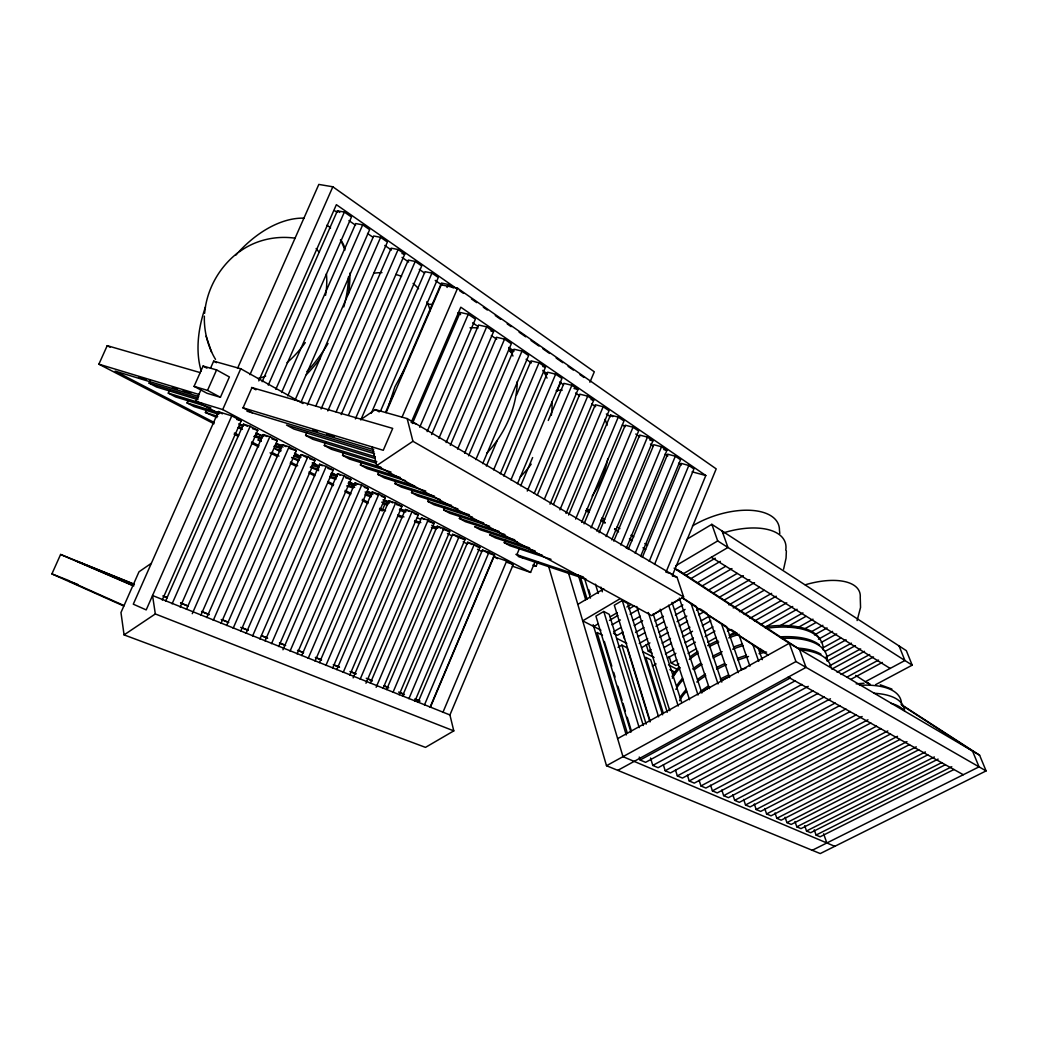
<?xml version="1.0" encoding="UTF-8"?>
<svg xmlns="http://www.w3.org/2000/svg" width="1038" height="1038" viewBox="0 0 1038 1038"><rect width="100%" height="100%" fill="white"/><g stroke="black" fill="none" stroke-linecap="round" stroke-linejoin="round"><path stroke-width="1.5" d="M204.616 313.333C206.588 289.797 218.901 267.609 237.455 253.051M783.599 569.187L786.064 558.094L786.363 550.983M857.116 620.555L860.554 607.425L860.243 597.33A55.78 25.548 -20 0 0 805.229 584.809M389.003 404.807L394.868 386.876L404.093 369.891M654.55 564.413L693.929 468.955L688.817 465.452L681.175 463.402L642.314 557.419M666.046 572.107L705.801 475.521L460.794 307.209L411.178 422.518M672.261 575.766L716.194 468.878L457.589 288.24L441.28 284.84L386.071 412.644M626.329 548.246L666.889 450.414L661.543 446.755L653.836 444.731L613.795 541.122M628.211 549.361L667.655 454.177L675.336 456.201L680.552 459.782L640.602 556.42M635.178 553.241L675.336 456.201M649.243 561.299L688.817 465.452M599.056 532.689L639.706 435.078L647.453 437.089L652.915 440.826L611.745 539.877M606.075 536.542L647.453 437.089M620.789 544.989L661.543 446.755M575.623 519.065L618.272 417.081L610.461 415.096L568.603 515.043M581.63 522.386L623.994 421L618.272 417.081M584.044 523.879L625.252 425.204L633.024 427.202L638.617 431.03L596.902 531.158M591.024 527.914L633.024 427.202M550.023 504.221L593.697 400.24L587.716 396.127L579.827 394.181L537.269 495.243M553.436 504.507L595.319 404.755L603.169 406.727L609.021 410.737L566.008 513.421M512.279 566.164L530.587 572.405L534.881 562.155M533.195 565.36L536.075 566.32L537.814 562.155M559.923 509.853L603.169 406.727M424.477 704.906L488.95 552.281L482.423 550.075L418.106 702.168M557.03 391.131L560.818 382.179M520.713 485.745L532.624 457.55M548.285 420.442L563.958 383.346L571.873 385.28L578.01 389.484L534.272 493.322M430.056 707.28L493.803 556.251M430.381 707.267L494.542 555.226L488.95 552.281M551.035 559.326L509.827 545.69L504.273 542.679L505.493 539.812M527.265 491.065L571.873 385.28M442.915 712.379L506.868 560.546M519.221 549.024L516.833 554.707L523.373 558.21M449.882 715.052L513.304 564.322M589.908 382.244L594.307 371.799L332.835 186.788L318.822 184.427L237.533 368.347M544.418 499.083L587.716 396.127M493.621 469.851L539.046 362.768L531.054 360.874L516.587 394.933M399.163 694.759L464.972 539.63L459.146 536.555L452.581 534.349L386.616 689.543M402.523 695.927L467.658 542.29L474.21 544.496L479.919 547.506L414.941 701.078M500.316 473.782L545.482 367.18L539.046 362.768M408.907 698.678L474.21 544.496M545.754 375.561L547.013 372.577M503.754 476.014L547.701 372.24L555.667 374.16L561.947 378.468L517.495 483.669M510.968 479.828L555.667 374.16M464.648 453.23L511.319 343.76L504.559 339.115L496.501 337.272L450.323 445.315M489.586 526.188L449.817 513.265L443.784 510.008L444.874 507.439M370.358 683.056L437.193 526.24L443.771 528.433L449.726 531.573L383.061 688.324M511.15 352.686L512.422 349.702M468.579 455.812L513.992 349.222L522.01 351.091L528.614 355.606L482.696 463.636M376.145 687.286L443.771 528.433M475.832 459.6L522.01 351.091M504.935 534.57L465.309 521.634L459.393 518.429L460.651 515.484M486.381 466.036L497.085 440.852M393.013 692.307L459.146 536.555M438.905 438.321L486.653 326.84L478.57 325.024L431.6 434.546M343.228 672.365L412.008 511.682L418.223 514.965L349.793 675.011M446.132 442.551L493.595 331.602L486.653 326.84M472.368 517.119L434.001 504.728L427.825 501.393L428.941 498.798M353.128 677.879L421.467 517.962L428.058 520.155L434.144 523.36L365.973 683.225M457.602 449.104L504.559 339.115M360.186 679.163L428.058 520.155M412.397 423.504L460.171 312.451L468.281 314.242L475.404 319.12L427.137 431.6M315.046 661.089L385.332 497.604L378.844 494.179L372.201 492.012L301.734 655.549M379.623 508.283L382.49 509.775L384.981 504.001M439.93 499.395L401.317 487.069L394.868 483.578L395.997 480.931M419.715 427.254L468.281 314.242M319.457 662.659L388.978 500.848L395.608 503.028L401.953 506.375L332.614 668.122M325.906 665.436L395.608 503.028M457.875 508.854L417.834 495.995L411.528 492.583L412.644 489.962M336.792 669.601L405.391 509.502L412.008 511.682M405.521 480.698L367.141 468.605L360.394 464.959L361.561 462.26M282.959 649.775L355.035 482.968L361.691 485.135L368.334 488.639L297.089 653.888M385.76 411.878L394.077 392.624M400.473 377.819L441.422 283.05L448.312 284.477L453.256 287.928M290.069 651.086L361.691 485.135M447.028 287.448L448.312 284.477M402.03 417.159L457.589 288.24M425.749 491.052L384.423 477.934L377.819 474.366L378.974 471.706M308.182 658.351L378.844 494.179M252.558 636.073L326.23 466.425L333.172 470.084L259.902 639.006M348.496 415.135L415.226 261.446L421.713 265.949L355.372 418.898M391.028 472.069L349.469 459.056L342.553 455.319L343.747 452.594M265.053 640.874L337.493 473.73L344.162 475.884L350.948 479.465L278.703 646.544M360.783 419.975L425.048 271.684L431.951 273.085L438.283 277.496L380.596 410.918M271.528 643.664L344.162 475.884M371.28 413.228L431.951 273.085M374.744 458.368L312.866 439.282L305.626 435.376L306.846 432.587M226.673 625.499L301.189 454.605L307.871 456.746L314.981 460.496L240.673 631.299M321.079 408.972L391.183 248.173L398.125 249.522L404.755 254.141L336.104 411.93M233.148 628.301L307.871 456.746M327.826 410.931L398.125 249.522M376.132 463.195L331.382 449.285L324.31 445.471L325.504 442.707M246.084 633.271L319.548 464.271L326.23 466.425M341.165 414.551L408.31 260.058L415.226 261.446M200.814 615.352L277.302 440.618L269.854 436.687L263.146 434.572L186.451 609.384M295.077 400.032L369.645 229.683L362.703 224.844L355.736 223.559L281.609 392.494M206.796 617.545L282.388 444.705L289.083 446.833L296.362 450.674L220.977 623.423M301.254 401.589L373.667 236.002L380.622 237.326L387.395 242.049L315.812 406.092M213.283 620.335L289.083 446.833M307.352 405.028L380.622 237.326M165.6 601.041L243.45 424.192L250.158 426.294L257.787 430.316L180.158 607.087M262.16 381.686L337.389 210.818L344.369 212.076L351.467 217.02L275.81 389.302M172.087 603.844L250.158 426.294M268.271 385.098L344.369 212.076M260.823 441.422L258.215 440.06L259.461 437.206M192.277 613.679L269.854 436.687M287.721 395.932L362.703 224.844M220.406 397.295L229.398 376.963L216.592 369.917L203.085 366.064L194.067 386.37L206.951 393.246L220.406 397.295L207.522 390.392L194.067 386.37M218.512 411.372L133.292 604.181L146.202 609.903L231.682 416.095M200.931 389.834L195.845 401.304L222.703 409.569L240.738 368.75L302.94 403.535M249.963 374.679L332.835 186.788M162.252 600.016L241.166 420.857L231.785 415.862L218.369 411.71L222.392 413.825M258.773 380.881L336.377 204.681L456.863 288.759M218.694 414.253L194.158 406.637L187.048 402.926L188.176 400.383M210.48 368.321L213.659 361.146L240.738 368.75M207.522 390.392L216.592 369.917M216.968 417.574L205.407 412.501L206.718 409.569M210.844 407.804L175.552 396.918L168.286 393.13L169.441 390.56M123.833 606.049L51.9 573.91L60.606 554.461L134.058 584.135M197.973 399.682L156.543 387.005L149.109 383.126L150.276 380.531M213.984 423.776L98.882 364.182L107.212 345.667L200.308 372.642M151.353 563.297L139.001 571.782L120.966 612.537L124.067 634.893L425.489 747.373L453.788 730.882L449.921 714.961L152.547 595.514L155.324 613.951L453.788 730.882M361.237 419.274L375.328 409.608L407.168 418.599L677.061 577.297L683.627 596.967L651.643 615.599L376.677 465.595L372.227 446.95M124.067 634.893L155.324 613.951M376.677 465.595L412.929 441.293L683.627 596.967M239.467 251.754C255.283 240.063 275.511 235.47 294.896 238.156M577.803 604.388L603.792 588.87M687.208 539.046L711.847 524.333L906.343 650.67L912.194 665.163L875.67 684.639M620.244 598.628L582.694 620.854L600.911 630.196M675.699 565.801L717.699 540.928L912.194 665.163M643.288 725.497L609.228 614.34L603.779 611.46L595.903 616.105L630.935 732.218M662.607 714.78L627.666 603.467L622.268 600.522L614.314 605.219L650.268 721.514M593.71 626.511L597.862 624.072M610.305 616.741L617.221 612.667M626.913 606.971L631.065 604.518M609.475 620.4L617.831 615.495M628.963 608.943L634.529 605.673M686.053 575.376L715.299 558.185M612.044 624.837L620.374 619.958M630.092 614.249L638.422 609.371M691.191 578.426L720.359 561.337M613.601 631.753L620.607 627.666M633.206 620.309L640.199 616.209M697.601 582.681L725.614 566.32M623.06 632.038L617.48 635.295L613.523 633.258M634.231 625.538L642.613 620.646M653.784 614.146L659.364 610.889M671.923 603.571L680.305 598.679M702.648 585.666L731.959 568.577M635.58 632.427L643.923 627.575M655.043 621.113L663.399 616.274M674.518 609.812L682.861 604.959M707.903 590.427L737.11 573.469M618.064 647.349L621.879 645.13L627.069 647.777L649.957 721.877M637.955 636.735L644.883 632.726M655.977 626.29L664.307 621.477M675.401 615.054L685.106 609.423M712.846 593.36L743.364 575.688M639.265 643.469L647.66 638.63M658.845 632.168L667.239 627.328M677.023 621.671L686.819 616.027M696.602 610.37L699.404 608.761M718.984 597.447L749.76 579.684M641.549 647.712L649.918 642.885M659.675 637.267L668.044 632.453M679.202 626.018L687.571 621.204M698.73 614.781L704.309 611.564M723.836 600.327L754.522 582.655M646.181 644.572L648.257 651.163L651.034 649.567M662.153 643.197L670.496 638.409M681.603 632.025L689.946 627.25M701.065 620.867L709.395 616.079M728.858 604.92L759.427 587.378M664.463 647.31L671.482 643.301M682.706 636.878L692.528 631.26M702.337 625.629L710.758 620.815M733.204 607.97L764.072 590.298M665.423 653.953L673.805 649.165M684.989 642.782L693.371 637.994M704.555 631.623L712.937 626.835M739.497 611.68L771.636 593.347M652.357 666.059L656.094 663.931M667.512 658.079L675.881 653.317M687.026 646.972L695.395 642.211M705.152 636.657L714.91 631.104M744.168 614.444L776.229 596.201M669.108 656.496L671.197 662.997L676.815 659.805M688.064 653.434L696.511 648.646M707.747 642.263L716.194 637.475M727.43 631.091L730.246 629.495M749.929 618.337L780.861 600.781M678.813 663.892L676.01 665.475L671.197 662.997M729.286 635.321L734.891 632.155M754.522 621.035L786.765 602.793M760.582 624.616L792.708 606.49M764.669 627.51L797.106 609.254M779.058 626.29L802.945 612.887M787.66 626.576L805.877 616.377M797.431 627.847L813.001 619.167M804.554 628.885L815.842 622.605M617.623 738.628L789.282 643.288L979.6 755.197L986.1 770.91L820.241 853.573L606.503 765.72L548.791 566.943M811.638 631.571L822.875 625.317M814.441 634.919L827.065 627.925M818.424 639.2L832.567 631.376M821.149 642.496L836.68 633.933M606.503 765.72L795.938 661.556L986.1 770.91M822.42 648.14L840.702 638.085M824.808 651.527L846.113 639.836M617.779 770.352L806.046 667.369L799.39 649.23L678.216 570.199M825.976 657.093L851.445 643.158M639.252 757.052L640.148 760.024L790.398 677.918M827.182 661.037L855.416 645.636M795.393 680.694L645.597 762.346L640.148 760.024M829.712 665.734L860.658 648.893M650.541 758.051L652.785 765.421L801.959 684.379M831.827 669.082L864.524 651.332M808.252 686.339L658.131 767.692L652.785 765.421M837.095 672.183L869.675 654.537M841.014 674.479L873.503 656.924M663.373 764.863L665.189 770.702L813.26 690.724M847.151 676.997L878.55 660.077M818.048 693.384L670.418 772.934L665.189 770.702M851.004 679.267L882.313 662.426M675.517 770.092L677.334 775.892L824.341 696.926M830.465 698.782L682.472 778.072L677.334 775.892M687.428 775.217L689.245 780.965L835.227 702.998M839.807 705.581L694.279 783.119L689.245 780.965M699.119 780.252L700.935 785.948L845.879 708.954M850.356 711.484L705.879 788.063L700.935 785.948M710.576 785.182L712.405 790.839L856.298 714.806M862.124 716.531L717.245 792.902L712.405 790.839M721.825 790.022L723.642 795.64L867.963 719.788M870.856 722.954L728.404 797.664L723.642 795.64M732.854 794.771L734.683 800.337L876.552 726.159M880.808 728.52L739.354 802.335L734.683 800.337M743.688 799.442L745.518 804.969L887.827 730.921M890.565 733.996L750.098 806.915L745.518 804.969M754.315 804.009L756.157 809.497L897.494 736.318M900.128 739.354L760.646 811.418L756.157 809.497M764.759 808.511L766.589 813.948L906.965 741.625M909.548 744.609L771.013 815.829L766.589 813.948M775.01 812.923L776.852 818.32L916.256 746.841M918.76 749.773L781.186 820.176L776.852 818.32M785.078 817.256L786.921 822.615L925.377 751.953M927.803 754.847L791.177 824.432L786.921 822.615M794.978 821.512L796.808 826.832L934.343 756.962M938.118 759.089L800.999 828.622L796.808 826.832M804.697 825.703L806.526 830.984L941.7 762.619M945.423 764.695L810.639 832.736L806.526 830.984M814.246 829.816L816.076 835.058L951.768 766.732M953.987 769.495L820.124 836.784L816.076 835.058M812.248 850.278L979.042 766.848L972.528 751.032L901.879 705.321M856.181 683.86L864.044 683.238M401.978 253.596L404.755 254.141M490.896 330.992L493.595 331.602M542.822 366.544L545.482 367.18M574.053 388.51L578.01 389.484M591.076 399.578L593.697 400.24M649.814 440.021L652.915 440.826M663.814 449.597L666.889 450.414M692.112 471.823L705.801 475.521M413.267 423.115L416.303 423.971M251.52 387.472L392.714 428.396L383.269 450.297L242.62 407.7M98.882 364.182L199.348 394.596M138.638 377.326L146.306 379.649M172.399 387.576L177.005 388.965M183.142 390.833L190.81 393.155M312.879 430.212L317.485 431.6M326.698 434.403L334.379 436.726M198.764 396.542L115.153 371.124L214.321 422.557M246.966 411.204L373.719 449.739M149.109 383.126L198.219 398.112M373.914 451.712L286.501 425.035L293.91 429.044L374.536 453.723M168.286 393.13L202.047 403.51M305.626 435.376L375.315 456.811M187.048 402.926L219.252 412.903M324.31 445.471L376.833 461.741M236.703 419.43L241.179 420.818M205.407 412.501L217.669 416.329M342.553 455.319L381.089 467.347M239.947 424.763L243.009 425.723M252.429 428.642L257.787 430.316M238.701 426.696L241.763 427.656M360.394 464.959L400.357 477.519M237.845 427.851L242.438 429.291M256.217 433.637L263.873 436.051M271.943 438.918L277.302 440.618M254.751 435.415L262.393 437.841M377.819 474.366L414.603 486.018M253.765 436.479L261.407 438.905M276.705 443.758L281.285 445.211M289.667 448.546L296.362 450.674M258.215 440.06L261.265 441.033M275.018 445.406L281.129 447.352M394.868 483.578L434.598 496.229M273.902 446.392L281.545 448.831M666.357 572.21L670.846 573.651M309.635 458.783L314.981 460.496M672.572 575.869L677.061 577.297M281.194 450.816L275.083 448.857L280.208 451.53M294.922 455.215L301.033 457.174M411.528 492.583L451.608 505.428M293.689 456.123L299.787 458.082M327.826 468.372L333.172 470.084M299.242 459.951L291.626 457.486L297.893 460.768M312.957 464.362L319.042 466.322M427.825 501.393L469.319 514.757M311.595 465.193L319.211 467.645M345.615 477.74L350.948 479.465M310.907 466.944L318.627 469.448M330.966 473.445L337.129 475.443M443.784 510.008L483.604 522.905M318.601 470.655L310.284 467.23M330.927 474.664L337.091 476.663M364.338 487.341L368.334 488.639M329.863 476.234L336.027 478.246M349.884 482.761L352.959 483.76M459.393 518.429L499.07 531.365M329.734 477.376L335.884 479.387M348.197 483.397L354.347 485.408M348.496 485.382L354.646 487.393M366.933 491.415L371.539 492.92M514.692 539.799L474.664 526.694L480.464 529.821L517.352 541.927M381.348 496.307L385.332 497.604M346.718 485.94L352.868 487.964M365.142 491.986L372.824 494.503M365.272 493.854L371.409 495.879M383.671 499.914L388.277 501.419M529.51 547.895L489.625 534.765L495.295 537.84L535.128 550.957M396.659 504.637L401.953 506.375M364.935 494.867L371.059 496.878M383.32 500.926L389.445 502.937M381.75 502.184L387.875 504.209M504.273 542.679L542.485 555.317M414.253 513.641L418.223 514.965M382.84 503.625L387.421 505.143M399.656 509.204L404.236 510.722M427.552 521.167L434.144 523.36M443.148 529.38L449.726 531.573M382.49 509.775L385.565 510.8M397.826 514.9L403.964 516.95M414.694 520.531L420.818 522.594M433.093 526.694L437.686 528.225M515.873 554.383L583.33 576.946M397.658 516.081L402.251 517.625M414.525 521.725L419.118 523.269M431.393 527.382L435.999 528.926M518.118 556.446L586.301 579.295M459.73 537.866L464.972 539.63M475.988 546.183L479.919 547.506M489.326 553.462L494.542 555.226M507.465 562.505L513.239 564.477L506.674 561.013L493.66 556.589L497.604 558.665M880.289 684.808L891.914 689.076M51.9 573.91L68.482 580.411M77.863 584.459L68.819 580.93L123.483 605.323M164.043 596.24L167.04 597.46M180.534 602.909L188.021 605.933M201.515 611.382L209.014 614.405M222.508 619.855L228.503 622.281M241.997 627.731L247.991 630.157M261.485 635.606L267.48 638.02M279.469 642.872L285.463 645.286M298.957 650.735L303.459 652.552M315.448 657.404L321.443 659.818M333.432 664.657L339.426 667.084M351.428 671.923L355.917 673.74M134.382 584.459L77.5 561.48L133.876 585.821M162.823 595.942L167.313 597.745M180.781 603.195L188.267 606.218M201.735 611.654L209.222 614.678M221.198 619.504L228.684 622.528M240.66 627.367L248.147 630.39M261.615 635.827L267.596 638.253M279.572 643.08L285.567 645.506M297.543 650.333L303.524 652.759M315.5 657.586L321.495 660.012M333.47 664.839L339.452 667.265M349.936 671.495L355.917 673.909M834.773 846.32L622.982 756.663L568.565 573.236M367.867 678.787L372.344 680.694M384.268 685.794L388.744 687.701M400.681 692.8L403.665 694.072M415.589 699.171L420.066 701.091M366.258 678.255L372.136 680.772M383.891 685.794L388.29 687.675M398.579 692.074L404.457 694.591M414.746 698.989L419.157 700.871M60.606 554.461L132.851 585.666M602.481 635.243L597.084 632.492L627.393 733.399M669.938 669.64L673.545 671.482L674.544 674.557M616.728 638.318L626.796 643.482M642.626 651.605L654.135 657.508M668.524 664.891L677.152 669.328M648.257 651.163L651.994 653.097M234.445 432.989L238.766 435.22M251.702 441.929L258.877 445.665M271.813 452.373L279.001 456.097M290.51 462.066L297.685 465.79M309.194 471.758L314.942 474.729M327.878 481.437L333.626 484.422M345.122 490.39L350.87 493.374M362.379 499.33L368.127 502.314M234.121 434.208L238.442 436.44M251.391 443.148L258.579 446.872M270.088 452.828L277.289 456.551M290.238 463.259L295.986 466.244M308.935 472.939L314.696 475.923M327.645 482.631L333.393 485.602M344.901 491.571L350.662 494.542M362.171 500.511L367.932 503.482M379.441 509.45L382.321 510.943M195.845 401.304L218.72 413.332M238.727 423.841L243.022 426.099M255.893 432.859L263.042 436.609M275.9 443.382L283.05 447.131M294.494 453.139L300.203 456.149M313.074 462.909L318.796 465.906M331.667 472.679L337.376 475.676M348.82 481.684L355.969 485.447M367.4 491.454L371.695 493.712M383.126 499.719L388.848 502.716M400.292 508.737L406.001 511.734M417.445 517.741L420.299 519.247M431.743 525.254L437.465 528.264M447.469 533.519L451.751 535.777M463.195 541.784L467.476 544.042M477.493 549.297L481.775 551.554M243.45 424.192L247.265 426.203M263.146 434.572L266.883 436.531M282.388 444.705L286.034 446.625M301.189 454.605L306.872 457.602M319.548 464.271L322.325 465.738M337.493 473.73L340.204 475.157M355.035 482.968L357.695 484.37M372.201 492.012L377.391 494.75M388.978 500.848L392.792 502.859M405.391 509.502L409.128 511.462M421.467 517.962L423.893 519.247M437.193 526.24L440.761 528.121M452.581 534.349L458.42 537.425M467.658 542.29L471.953 544.548M482.423 550.075L488.029 553.02M222.703 409.569L530.587 572.405M107.212 345.667L110.08 347.185M533.234 564.802L536.075 566.32M252.403 412.852L243.048 407.83L251.962 387.602L255.945 389.808M203.085 366.064L206.925 368.166M213.659 361.146L216.488 362.703M788.166 677.152L963.303 774.724M749.929 666.201L739.264 635.606L757.987 647.556L762.268 659.662M729.584 677.49L708.318 615.002L726.665 626.731L741.392 669.38M682.161 597.603L696.329 606.542L721.812 682.109M375.328 409.608L379.246 411.891M675.621 568.967L683.497 573.651L727.949 547.48L722.085 530.989M870.363 684.652L865.368 681.694L904.915 660.518L899.064 645.934M586.742 508.724L589.506 510.385M601.949 517.845L604.713 519.506M617.143 526.967L619.907 528.614M630.974 535.245L633.738 536.906M644.793 543.536L647.556 545.197M711.341 557.263L890.15 668.42M867.223 682.498L869.935 684.25M901.075 704.387L979.6 755.197M855.675 675.414L869.26 684.211M586.146 510.151L588.857 511.929M601.08 519.895L605.154 522.555M614.665 528.757L617.389 530.522M629.612 538.501L632.324 540.266M586.068 510.683L588.78 512.448M600.976 520.414L605.037 523.061M614.522 529.25L618.583 531.897M629.417 538.969L632.129 540.746M642.976 547.817L645.675 549.582M674.129 568.149L789.282 643.288L795.938 661.556M700.39 609.008L707.112 613.471M731.31 629.56L736.682 633.141M759.531 648.335L764.902 651.916M681.836 597.629L768.107 655.043M457.914 312.788L460.587 314.605M472.627 322.818L477.973 326.464M491.337 335.572L496.696 339.218M508.724 347.432L514.082 351.078M526.11 359.278L531.456 362.924M543.497 371.137L547.506 373.862M559.547 382.075L563.556 384.8M575.597 393.013L579.606 395.75M591.634 403.951L595.656 406.688M606.348 413.98L610.357 416.718M622.398 424.918L625.071 426.735M635.775 434.04L639.784 436.764M650.476 444.056L653.149 445.886M665.189 454.086L667.862 455.916M678.567 463.208L681.239 465.024M610.461 415.096L612.744 416.666M337.389 210.818L339.75 212.453M334.34 210.48L337 212.323M348.937 220.601L355.58 225.207M367.53 233.485L372.837 237.17M384.787 245.448L391.417 250.054M402.043 257.411L408.674 262.017M419.287 269.374L424.607 273.059M435.22 280.416L441.864 285.022M459.51 290.614L463.493 293.378M471.434 298.918L476.727 302.616M483.345 307.235L487.328 310.012M495.269 315.552L500.563 319.25M507.18 323.869L511.163 326.646M519.104 332.186L525.721 336.805M531.015 340.503L538.969 346.043M542.939 348.82L549.556 353.439M556.173 358.058L562.804 362.677M568.097 366.375L573.391 370.073M580.008 374.692L583.979 377.469M215.528 359.395C207.756 346.484 203.915 331.265 204.369 316.175M823.614 833.812L826.845 842.973M711.847 524.333L717.699 540.928M752.835 644.637L758.713 661.336M206.108 336.169L211.57 352.129M721.462 623.747L738.278 672.663M691.074 603.532L718.049 683.899M679.358 598.135L709.447 688.661M671.988 602.364L701.857 693.047M668.602 605.245L698.029 695.006M660.142 609.215L689.517 699.716M653.162 613.886L681.655 702.492M648.296 612.485L678.216 705.996M636.787 606.49L669.782 710.667M667.278 712.25L650.735 659.857L645.74 657.301L663.23 712.963M622.268 600.522L658.611 716.882M622.385 632.194L624.448 638.889M621.879 645.13L646.168 724.135M600.911 587.158L602.325 591.777M595.462 584.186L598.29 593.451M603.779 611.46L639.187 727.638M588.741 589.714L590.129 594.346M604.35 641.432L611.823 666.188M613.692 672.377L615.093 677.01M617.895 686.3L622.099 700.222M623.034 703.31L625.369 711.056M627.237 717.245L631.441 731.167M584.446 578.101L590.479 598.109M580.125 576.012L587.08 599.198M578.27 574.987L585.717 599.847M593.165 624.694L626.238 734.982M407.168 418.599L412.929 441.293M779.81 533.532L779.447 530.042A59.218 29.726 -19.4 0 0 750.189 510.294A59.218 29.726 -19.4 0 0 692.489 525.916M672.066 676.478A80.173 35.577 -18.7 0 1 679.021 666.941M690.192 656.807A80.173 35.577 -18.7 0 1 697.886 651.384M707.695 645.597A80.173 35.577 -18.7 0 1 717.855 640.563M729.675 635.723A80.173 35.577 -18.7 0 1 737.071 633.193M765.136 626.744A80.173 35.577 -18.7 0 1 820.033 639.226M672.313 678.255A80.562 35.681 -18.7 0 1 680.266 667.655M689.349 659.428A80.562 35.681 -18.7 0 1 698.263 653.071M709.226 646.661A80.562 35.681 -18.7 0 1 718.776 642.016M728.754 637.89A80.562 35.681 -18.7 0 1 739.147 634.322M765.849 628.314A80.562 35.681 -18.7 0 1 823.16 649.931M677.139 685.171A80.471 35.266 -18.7 0 1 682.654 678.151M692.709 668.965A80.471 35.266 -18.7 0 1 700.261 663.529M712.587 656.276A80.471 35.266 -18.7 0 1 722.137 651.643M733.568 646.985A80.471 35.266 -18.7 0 1 742.494 643.975M780.641 636.826A80.471 35.266 -18.7 0 1 819.397 644.858M675.907 689.427A80.86 35.37 -18.7 0 1 682.939 679.916M694.24 669.77A80.86 35.37 -18.7 0 1 702.012 664.346M713.028 657.949A80.86 35.37 -18.7 0 1 721.215 653.927M732.646 649.178A80.86 35.37 -18.7 0 1 743.078 645.597M781.419 638.396A80.86 35.37 -18.7 0 1 827.247 660.804M679.981 697.653A80.769 34.955 -18.7 0 1 686.313 689.44M697.627 679.384A80.769 34.955 -18.7 0 1 705.399 673.986M716.415 667.629A80.769 34.955 -18.7 0 1 724.602 663.632M737.486 658.339A80.769 34.955 -18.7 0 1 746.439 655.315M759.907 651.708A80.769 34.955 -18.7 0 1 762.904 651.06M798.767 648.166A80.769 34.955 -18.7 0 1 820.941 654.161M679.527 700.689A81.159 35.058 -18.7 0 1 686.611 691.217M696.783 682.031A81.159 35.058 -18.7 0 1 705.788 675.712M716.856 669.315A81.159 35.058 -18.7 0 1 726.496 664.67M738.044 659.999A81.159 35.058 -18.7 0 1 748.541 656.496M759.063 653.681A81.159 35.058 -18.7 0 1 766.589 652.072M799.623 649.749A81.159 35.058 -18.7 0 1 830.971 667.071M859.451 685.314A81.755 33.099 -19.3 0 1 901.438 703.232M873.762 693.254A81.976 32.866 -19.2 0 1 904.526 711.043M891.058 703.336A82.184 32.632 -19.2 0 1 903.423 709.771M700.196 691.697A81.068 34.643 -18.6 0 1 707.825 686.3M720.268 679.073A81.068 34.643 -18.6 0 1 728.494 675.076M741.443 669.782A81.068 34.643 -18.6 0 1 745.92 668.213M702.973 691.645A81.457 34.734 -18.6 0 1 709.59 687.156M720.722 680.772A81.457 34.734 -18.6 0 1 727.573 677.412M605.05 419.261A77.123 56.805 -58.6 0 1 607.048 425.321M607.84 458.588A77.123 56.805 -58.6 0 1 592.192 496.034M556.186 390.638A77.123 56.805 -58.6 0 1 562.233 390.184M542.796 370.345A80.458 57.285 -58.7 0 1 547.026 378.13M552.047 401.693A80.458 57.285 -58.7 0 1 551.36 415.2M531.222 464.129A80.458 57.285 -58.7 0 1 520.285 476.857M509.658 351.415A80.458 57.285 -58.7 0 1 512.785 351.713M413.085 283.413A103.995 68.729 -59.4 0 1 418.599 288.798M426.89 301.721A103.995 68.729 -59.4 0 1 430.277 310.699M315.15 463.688A103.995 68.729 -59.4 0 1 312.166 462.935M299.813 457.343A103.995 68.729 -59.4 0 1 295.013 453.775M373.81 273.215A103.995 68.729 -59.4 0 1 381.958 272.644M395.815 274.447A103.995 68.729 -59.4 0 1 401.55 276.419M353.66 485.784A100.751 68.612 -59.4 0 1 348.496 482.709M427.254 304.264A100.751 68.612 -59.4 0 1 432.029 304.406M326.97 225.194A101.516 63.526 -59.4 0 1 330.59 227.958M340.412 240.025A101.516 63.526 -59.4 0 1 344.863 250.21M348.483 276.705A101.516 63.526 -59.4 0 1 343.786 306.911M328.034 343.435A101.516 63.526 -59.4 0 1 306.976 371.513M201.242 371.085A101.516 63.526 -59.4 0 1 205.433 307.066M235.717 255.231A101.516 63.526 -59.4 0 1 304.316 218.149M341.074 240.193A100.971 63.253 -59.4 0 1 345.174 248.562M349.858 273.111A100.971 63.253 -59.4 0 1 348.288 294.468M319.782 359.018A100.971 63.253 -59.4 0 1 306.34 374.627M316.136 248.562A77.266 48.241 -59.4 0 1 318.874 252.039M326.386 273.837A77.266 48.241 -59.4 0 1 325.543 295.285M305.276 342.618A77.266 48.241 -59.4 0 1 287.033 362.651M265.676 376.041A77.266 48.241 -59.4 0 1 258.138 378.546M508.931 347.951A82.482 57.505 -58.8 0 1 512.954 356.047M517.248 381.569A82.482 57.505 -58.8 0 1 486.627 453.385M470.032 327.761A82.482 57.505 -58.8 0 1 478.012 328.047M404.846 512.357A97.689 68.378 -59.3 0 1 399.422 509.775M723.149 532.948A59.581 29.388 -19.3 0 1 785.753 550.166"/></g></svg>
